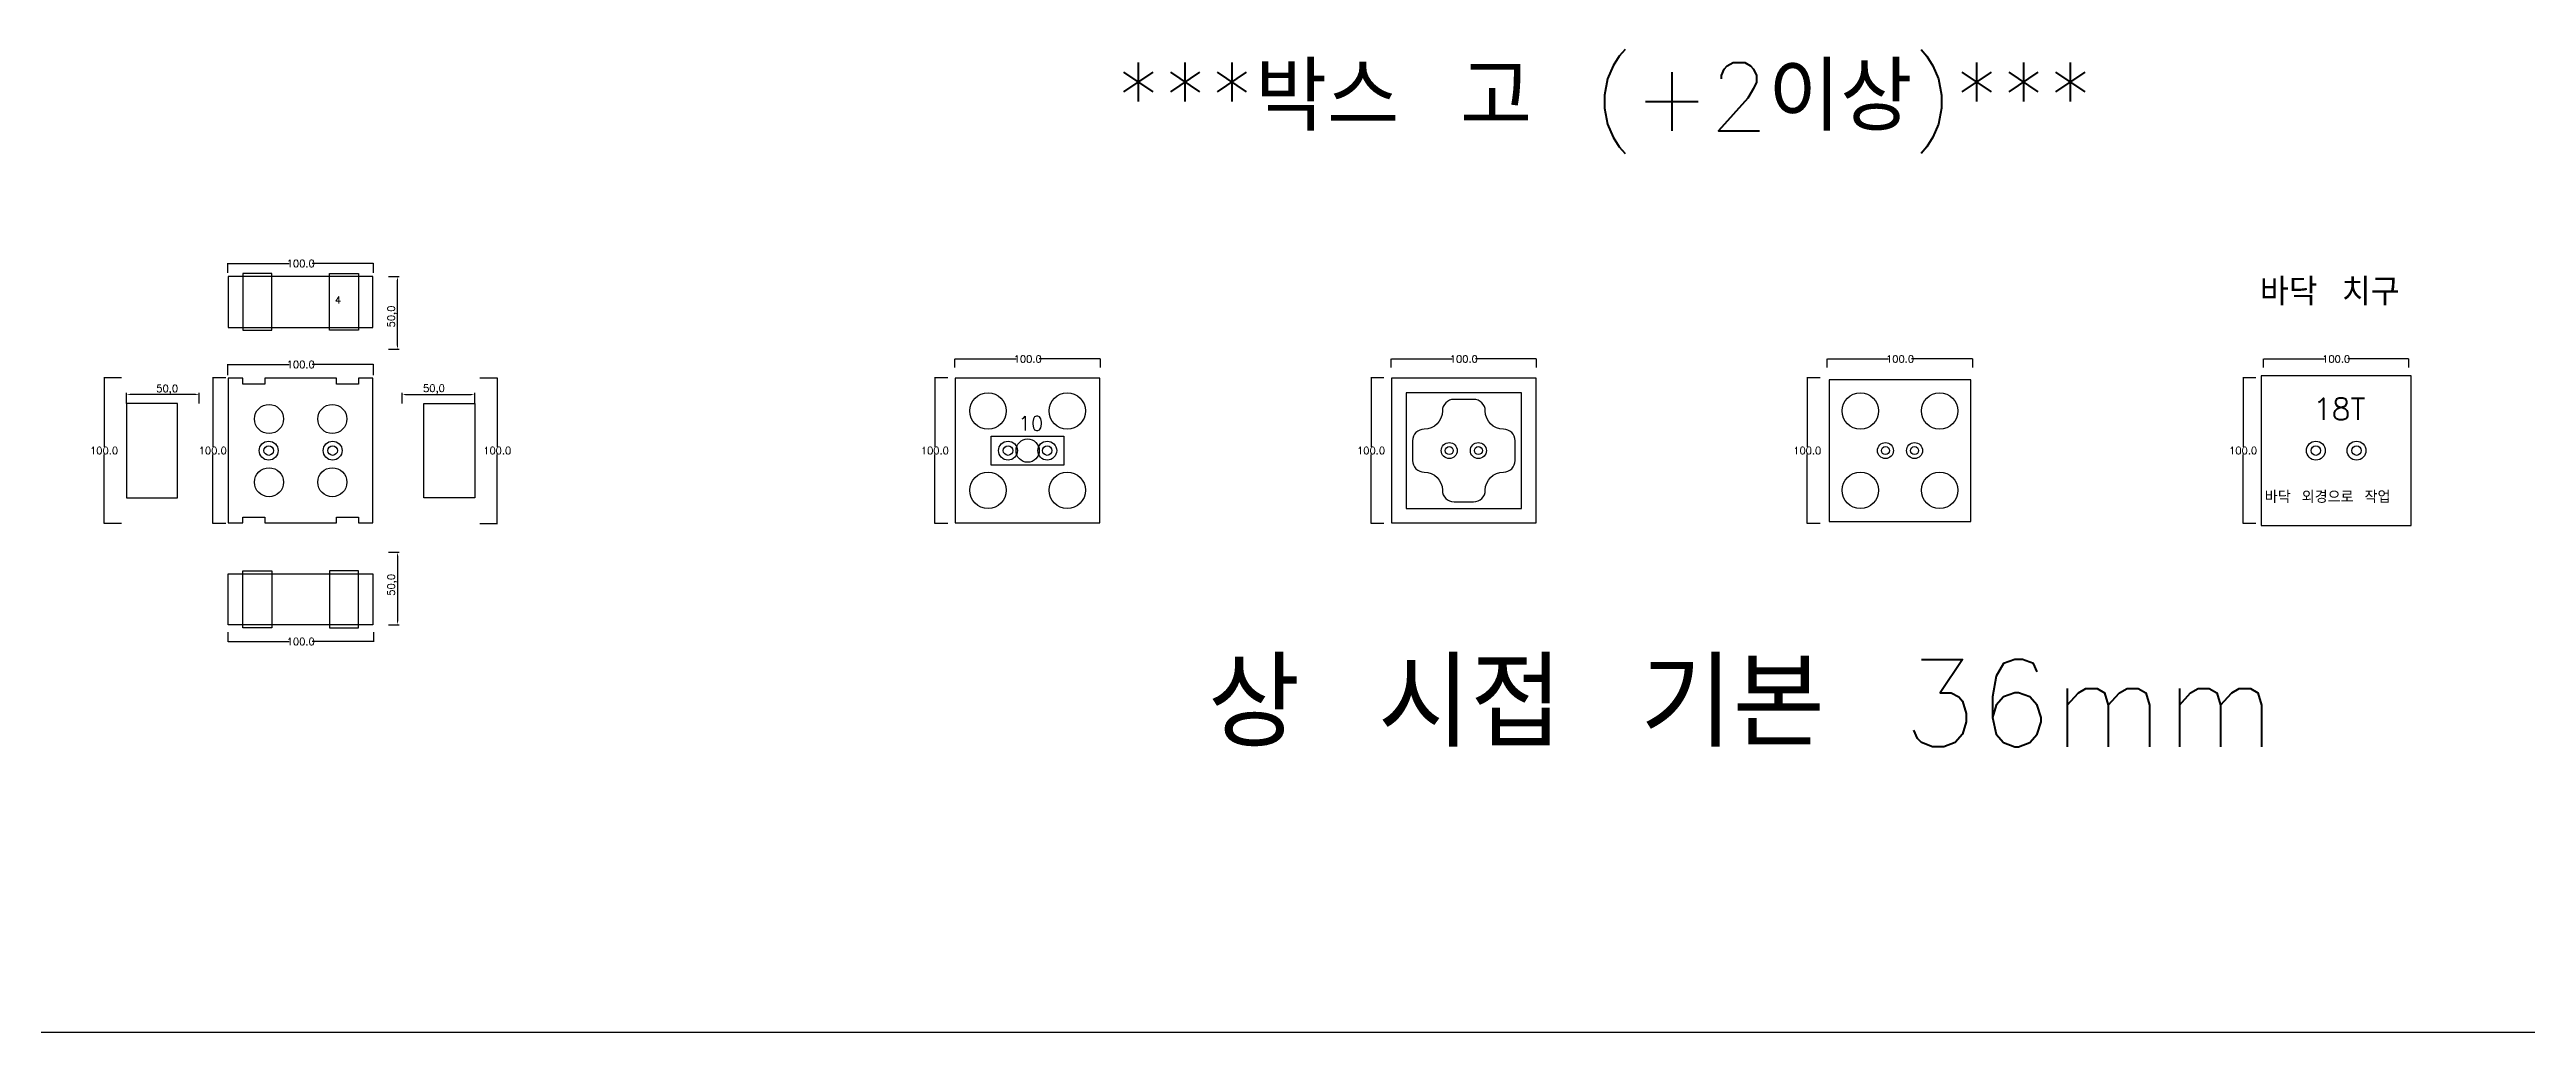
# Model space of a CAD drawing. Header units: millimetres. Extents: x 37110 to 56310, y -3510 to 5490.
# Drawn here: x 50437 to 52141, y 3690 to 4366 of the extents above; entities that cross this region are included whole.
import ezdxf

# ---------------------------------------------------------------- set-up
doc = ezdxf.new("R2010")
doc.units = ezdxf.units.MM
for name, color, linetype in [('TEXT', 3, 'Continuous'), ('볼트 구멍', 7, 'Continuous'), ('치구', 7, 'Continuous'), ('치수', 7, 'Continuous')]:
    doc.layers.add(name, color=color, linetype=linetype)
doc.styles.get("Standard").update_dxf_attribs({"font": 'txt.shx', "bigfont": 'whgtxt.shx'})
doc.dimstyles.new('ISO-25', dxfattribs={"dimtxt": 2.5, "dimasz": 2.5, "dimexe": 1.25, "dimexo": 0.625, "dimtad": 1, "dimtxsty": 'Standard', "dimcen": 2.5, "dimadec": 0, "dimazin": 0, "dimtfac": 1, "dimtmove": 0, "dimatfit": 3, "dimfxl": 0, "dimarcsym": 0})
doc.dimstyles.get("Standard").update_dxf_attribs({"dimtxt": 7, "dimasz": 0.18, "dimexe": 0.18, "dimexo": 0.0625, "dimgap": 0.09, "dimtad": 0, "dimtih": 1, "dimtoh": 1, "dimdec": 1, "dimzin": 0, "dimdsep": 46, "dimtxsty": 'Standard', "dimcen": 0.09, "dimadec": 0, "dimazin": 0, "dimtfac": 1, "dimtdec": 1, "dimtofl": 0, "dimtmove": 0, "dimatfit": 3, "dimfxl": 0, "dimtolj": 1, "dimtzin": 0, "dimarcsym": 0})

# ---------------------------------------------------------------- blocks, each defined once
blk = doc.blocks.new('*D1919')
at = {"layer": 'Defpoints', "color": 0, "linetype": 'Continuous'}
for p in [(51954.9, 4140), (51946, 4040), (51954.9, 4040)]:
    blk.add_point(p, dxfattribs=at)
at = {"layer": '치수', "color": 0, "linetype": 'Continuous', "lineweight": -2}
for p, q in [((51954.8, 4140), (51945.8, 4140)), ((51946, 4139.8), (51946, 4092.6)), ((51946, 4040.2), (51946, 4087.4)), ((51954.8, 4040), (51945.8, 4040))]:
    blk.add_line(p, q, dxfattribs=at)
at = {"layer": '치수', "color": 0, "linetype": 'Continuous'}
for points in [[(51945.9, 4139.8), (51946, 4139.8), (51946, 4140)], [(51945.9, 4040.2), (51946, 4040.2), (51946, 4040)]]:
    blk.add_solid(points, dxfattribs=at)
at = {"layer": '치수', "color": 0, "linetype": 'Continuous', "insert": (51946, 4090), "char_height": 5, "attachment_point": 5}
blk.add_mtext('\\A1;100.0', dxfattribs=at)
blk = doc.blocks.new('*D1938')
at = {"layer": 'Defpoints', "color": 0, "linetype": 'Continuous'}
for p in [(51960, 4147.1), (52060, 4153), (52060, 4147.1)]:
    blk.add_point(p, dxfattribs=at)
at = {"layer": '치수', "color": 0, "linetype": 'Continuous', "lineweight": -2}
for p, q in [((51960, 4147.2), (51960, 4153.2)), ((51960.2, 4153), (52002, 4153)), ((52059.8, 4153), (52018, 4153)), ((52060, 4147.2), (52060, 4153.2))]:
    blk.add_line(p, q, dxfattribs=at)
at = {"layer": '치수', "color": 0, "linetype": 'Continuous'}
for points in [[(51960.2, 4153), (51960.2, 4153), (51960, 4153)], [(52059.8, 4153), (52059.8, 4153), (52060, 4153)]]:
    blk.add_solid(points, dxfattribs=at)
at = {"layer": '치수', "color": 0, "linetype": 'Continuous', "insert": (52010, 4153), "char_height": 5, "attachment_point": 5}
blk.add_mtext('\\A1;100.0', dxfattribs=at)
blk = doc.blocks.new('*D2384')
at = {"layer": 'Defpoints', "color": 0}
for p in [(50669.7, 4209.7), (50676.6, 4209.7), (50669.7, 4159.7)]:
    blk.add_point(p, dxfattribs=at)
at = {"layer": '치수', "color": 0, "lineweight": -2}
for p, q in [((50670.3, 4209.7), (50677.8, 4209.7)), ((50676.6, 4162.2), (50676.6, 4207.2)), ((50670.3, 4159.7), (50677.8, 4159.7))]:
    blk.add_line(p, q, dxfattribs=at)
at = {"layer": '치수', "color": 0}
for points in [[(50676.2, 4207.2), (50677, 4207.2), (50676.6, 4209.7)], [(50676.2, 4162.2), (50677, 4162.2), (50676.6, 4159.7)]]:
    blk.add_solid(points, dxfattribs=at)
at = {"layer": '치수', "color": 0, "insert": (50673, 4182.2), "char_height": 5, "attachment_point": 5, "rotation": 90}
blk.add_mtext('50,0', dxfattribs=at)
blk = doc.blocks.new('*D2387')
at = {"layer": 'Defpoints', "color": 0}
for p in [(50729.7, 4128.6), (50679.7, 4121.8), (50729.7, 4121.8)]:
    blk.add_point(p, dxfattribs=at)
at = {"layer": '치수', "color": 0, "lineweight": -2}
for p, q in [((50679.7, 4122.4), (50679.7, 4129.8)), ((50682.2, 4128.6), (50727.2, 4128.6)), ((50729.7, 4122.4), (50729.7, 4129.8))]:
    blk.add_line(p, q, dxfattribs=at)
at = {"layer": '치수', "color": 0}
for points in [[(50682.2, 4129), (50682.2, 4128.2), (50679.7, 4128.6)], [(50727.2, 4129), (50727.2, 4128.2), (50729.7, 4128.6)]]:
    blk.add_solid(points, dxfattribs=at)
at = {"layer": '치수', "color": 0, "insert": (50701.7, 4132.1), "char_height": 5, "attachment_point": 5}
blk.add_mtext('50,0', dxfattribs=at)
blk = doc.blocks.new('*D2380')
at = {"layer": 'Defpoints', "color": 0}
for p in [(50490.2, 4128.5), (50490.2, 4121.8), (50540.2, 4121.7)]:
    blk.add_point(p, dxfattribs=at)
at = {"layer": '치수', "color": 0, "lineweight": -2}
for p, q in [((50490.2, 4122.4), (50490.2, 4129.7)), ((50537.7, 4128.5), (50492.7, 4128.5)), ((50540.2, 4122.3), (50540.2, 4129.7))]:
    blk.add_line(p, q, dxfattribs=at)
at = {"layer": '치수', "color": 0}
for points in [[(50492.7, 4128.9), (50492.7, 4128.1), (50490.2, 4128.5)], [(50537.7, 4128.9), (50537.7, 4128.1), (50540.2, 4128.5)]]:
    blk.add_solid(points, dxfattribs=at)
at = {"layer": '치수', "color": 0, "insert": (50518.2, 4132), "char_height": 5, "attachment_point": 5}
blk.add_mtext('50,0', dxfattribs=at)
blk = doc.blocks.new('*D2379')
at = {"layer": 'Defpoints', "color": 0, "linetype": 'Continuous'}
for p in [(50560, 4141.8), (50660, 4149.2), (50660, 4141.8)]:
    blk.add_point(p, dxfattribs=at)
at = {"layer": '치수', "color": 0, "linetype": 'Continuous', "lineweight": -2}
for p, q in [((50560, 4141.9), (50560, 4149.4)), ((50560.2, 4149.2), (50602, 4149.2)), ((50659.8, 4149.2), (50618, 4149.2)), ((50660, 4141.9), (50660, 4149.4))]:
    blk.add_line(p, q, dxfattribs=at)
at = {"layer": '치수', "color": 0, "linetype": 'Continuous'}
for points in [[(50560.2, 4149.3), (50560.2, 4149.2), (50560, 4149.2)], [(50659.8, 4149.3), (50659.8, 4149.2), (50660, 4149.2)]]:
    blk.add_solid(points, dxfattribs=at)
at = {"layer": '치수', "color": 0, "linetype": 'Continuous', "insert": (50610, 4149.2), "char_height": 5, "attachment_point": 5}
blk.add_mtext('\\A1;100.0', dxfattribs=at)
blk = doc.blocks.new('*D2383')
at = {"layer": 'Defpoints', "color": 0, "linetype": 'Continuous'}
for p in [(50560, 4212.2), (50660, 4218.6), (50660, 4212.2)]:
    blk.add_point(p, dxfattribs=at)
at = {"layer": '치수', "color": 0, "linetype": 'Continuous', "lineweight": -2}
for p, q in [((50560, 4212.2), (50560, 4218.8)), ((50560.2, 4218.6), (50602, 4218.6)), ((50659.8, 4218.6), (50618, 4218.6)), ((50660, 4212.2), (50660, 4218.8))]:
    blk.add_line(p, q, dxfattribs=at)
at = {"layer": '치수', "color": 0, "linetype": 'Continuous'}
for points in [[(50560.2, 4218.6), (50560.2, 4218.5), (50560, 4218.6)], [(50659.8, 4218.6), (50659.8, 4218.5), (50660, 4218.6)]]:
    blk.add_solid(points, dxfattribs=at)
at = {"layer": '치수', "color": 0, "linetype": 'Continuous', "insert": (50610, 4218.6), "char_height": 5, "attachment_point": 5}
blk.add_mtext('\\A1;100.0', dxfattribs=at)
blk = doc.blocks.new('*D2388')
at = {"layer": 'Defpoints', "color": 0}
for p in [(50669.7, 4020.2), (50669.7, 3970.2), (50676.6, 3970.2)]:
    blk.add_point(p, dxfattribs=at)
at = {"layer": '치수', "color": 0, "lineweight": -2}
for p, q in [((50670.3, 4020.2), (50677.8, 4020.2)), ((50676.6, 4017.7), (50676.6, 3972.7)), ((50670.3, 3970.2), (50677.8, 3970.2))]:
    blk.add_line(p, q, dxfattribs=at)
at = {"layer": '치수', "color": 0}
for points in [[(50676.2, 4017.7), (50677, 4017.7), (50676.6, 4020.2)], [(50676.2, 3972.7), (50677, 3972.7), (50676.6, 3970.2)]]:
    blk.add_solid(points, dxfattribs=at)
at = {"layer": '치수', "color": 0, "insert": (50673, 3997.7), "char_height": 5, "attachment_point": 5, "rotation": 90}
blk.add_mtext('50,0', dxfattribs=at)
blk = doc.blocks.new('*D2378')
at = {"layer": 'Defpoints', "color": 0, "linetype": 'Continuous'}
for p in [(50560, 3965.1), (50660, 3965.1), (50660, 3958.7)]:
    blk.add_point(p, dxfattribs=at)
at = {"layer": '치수', "color": 0, "linetype": 'Continuous', "lineweight": -2}
for p, q in [((50560, 3965.1), (50560, 3958.6)), ((50560.2, 3958.7), (50602, 3958.7)), ((50659.8, 3958.7), (50618, 3958.7)), ((50660, 3965.1), (50660, 3958.6))]:
    blk.add_line(p, q, dxfattribs=at)
at = {"layer": '치수', "color": 0, "linetype": 'Continuous'}
for points in [[(50560.2, 3958.8), (50560.2, 3958.7), (50560, 3958.7)], [(50659.8, 3958.8), (50659.8, 3958.7), (50660, 3958.7)]]:
    blk.add_solid(points, dxfattribs=at)
at = {"layer": '치수', "color": 0, "linetype": 'Continuous', "insert": (50610, 3958.7), "char_height": 5, "attachment_point": 5}
blk.add_mtext('\\A1;100.0', dxfattribs=at)
blk = doc.blocks.new('*D2389')
at = {"layer": 'Defpoints', "color": 0, "linetype": 'Continuous'}
for p in [(50733.1, 4140), (50733.1, 4040), (50745.2, 4040)]:
    blk.add_point(p, dxfattribs=at)
at = {"layer": '치수', "color": 0, "linetype": 'Continuous', "lineweight": -2}
for p, q in [((50733.2, 4140), (50745.4, 4140)), ((50745.2, 4139.8), (50745.2, 4092.6)), ((50745.2, 4040.2), (50745.2, 4087.4)), ((50733.2, 4040), (50745.4, 4040))]:
    blk.add_line(p, q, dxfattribs=at)
at = {"layer": '치수', "color": 0, "linetype": 'Continuous'}
for points in [[(50745.2, 4139.8), (50745.2, 4139.8), (50745.2, 4140)], [(50745.2, 4040.2), (50745.2, 4040.2), (50745.2, 4040)]]:
    blk.add_solid(points, dxfattribs=at)
at = {"layer": '치수', "color": 0, "linetype": 'Continuous', "insert": (50745.2, 4090), "char_height": 5, "attachment_point": 5}
blk.add_mtext('\\A1;100.0', dxfattribs=at)
blk = doc.blocks.new('*D2381')
at = {"layer": 'Defpoints', "color": 0, "linetype": 'Continuous'}
for p in [(50558.5, 4140), (50549.5, 4040), (50558.5, 4040)]:
    blk.add_point(p, dxfattribs=at)
at = {"layer": '치수', "color": 0, "linetype": 'Continuous', "lineweight": -2}
for p, q in [((50558.5, 4140), (50549.3, 4140)), ((50549.5, 4139.8), (50549.5, 4092.6)), ((50549.5, 4040.2), (50549.5, 4087.4)), ((50558.5, 4040), (50549.3, 4040))]:
    blk.add_line(p, q, dxfattribs=at)
at = {"layer": '치수', "color": 0, "linetype": 'Continuous'}
for points in [[(50549.4, 4139.8), (50549.5, 4139.8), (50549.5, 4140)], [(50549.4, 4040.2), (50549.5, 4040.2), (50549.5, 4040)]]:
    blk.add_solid(points, dxfattribs=at)
at = {"layer": '치수', "color": 0, "linetype": 'Continuous', "insert": (50549.5, 4090), "char_height": 5, "attachment_point": 5}
blk.add_mtext('\\A1;100.0', dxfattribs=at)
blk = doc.blocks.new('*D2382')
at = {"layer": 'Defpoints', "color": 0, "linetype": 'Continuous'}
for p in [(50486.9, 4140), (50474.8, 4040), (50486.9, 4040)]:
    blk.add_point(p, dxfattribs=at)
at = {"layer": '치수', "color": 0, "linetype": 'Continuous', "lineweight": -2}
for p, q in [((50486.8, 4140), (50474.6, 4140)), ((50474.8, 4139.8), (50474.8, 4092.6)), ((50474.8, 4040.2), (50474.8, 4087.4)), ((50486.8, 4040), (50474.6, 4040))]:
    blk.add_line(p, q, dxfattribs=at)
at = {"layer": '치수', "color": 0, "linetype": 'Continuous'}
for points in [[(50474.8, 4139.8), (50474.8, 4139.8), (50474.8, 4140)], [(50474.8, 4040.2), (50474.8, 4040.2), (50474.8, 4040)]]:
    blk.add_solid(points, dxfattribs=at)
at = {"layer": '치수', "color": 0, "linetype": 'Continuous', "insert": (50474.8, 4090), "char_height": 5, "attachment_point": 5}
blk.add_mtext('\\A1;100.0', dxfattribs=at)
blk = doc.blocks.new('*D2391')
at = {"layer": 'Defpoints', "color": 0, "linetype": 'Continuous'}
for p in [(51360, 4147.1), (51460, 4153), (51460, 4147.1)]:
    blk.add_point(p, dxfattribs=at)
at = {"layer": '치수', "color": 0, "linetype": 'Continuous', "lineweight": -2}
for p, q in [((51360, 4147.2), (51360, 4153.2)), ((51360.2, 4153), (51402, 4153)), ((51459.8, 4153), (51418, 4153)), ((51460, 4147.2), (51460, 4153.2))]:
    blk.add_line(p, q, dxfattribs=at)
at = {"layer": '치수', "color": 0, "linetype": 'Continuous'}
for points in [[(51360.2, 4153), (51360.2, 4153), (51360, 4153)], [(51459.8, 4153), (51459.8, 4153), (51460, 4153)]]:
    blk.add_solid(points, dxfattribs=at)
at = {"layer": '치수', "color": 0, "linetype": 'Continuous', "insert": (51410, 4153), "char_height": 5, "attachment_point": 5}
blk.add_mtext('\\A1;100.0', dxfattribs=at)
blk = doc.blocks.new('*D2386')
at = {"layer": 'Defpoints', "color": 0, "linetype": 'Continuous'}
for p in [(51060, 4147.1), (51160, 4153), (51160, 4147.1)]:
    blk.add_point(p, dxfattribs=at)
at = {"layer": '치수', "color": 0, "linetype": 'Continuous', "lineweight": -2}
for p, q in [((51060, 4147.2), (51060, 4153.2)), ((51060.2, 4153), (51102, 4153)), ((51159.8, 4153), (51118, 4153)), ((51160, 4147.2), (51160, 4153.2))]:
    blk.add_line(p, q, dxfattribs=at)
at = {"layer": '치수', "color": 0, "linetype": 'Continuous'}
for points in [[(51060.2, 4153), (51060.2, 4153), (51060, 4153)], [(51159.8, 4153), (51159.8, 4153), (51160, 4153)]]:
    blk.add_solid(points, dxfattribs=at)
at = {"layer": '치수', "color": 0, "linetype": 'Continuous', "insert": (51110, 4153), "char_height": 5, "attachment_point": 5}
blk.add_mtext('\\A1;100.0', dxfattribs=at)
blk = doc.blocks.new('*D2390')
at = {"layer": 'Defpoints', "color": 0, "linetype": 'Continuous'}
for p in [(51355.1, 4140), (51346.2, 4040), (51355.1, 4040)]:
    blk.add_point(p, dxfattribs=at)
at = {"layer": '치수', "color": 0, "linetype": 'Continuous', "lineweight": -2}
for p, q in [((51355, 4140), (51346, 4140)), ((51346.2, 4139.8), (51346.2, 4092.6)), ((51346.2, 4040.2), (51346.2, 4087.4)), ((51355, 4040), (51346, 4040))]:
    blk.add_line(p, q, dxfattribs=at)
at = {"layer": '치수', "color": 0, "linetype": 'Continuous'}
for points in [[(51346.2, 4139.8), (51346.2, 4139.8), (51346.2, 4140)], [(51346.2, 4040.2), (51346.2, 4040.2), (51346.2, 4040)]]:
    blk.add_solid(points, dxfattribs=at)
at = {"layer": '치수', "color": 0, "linetype": 'Continuous', "insert": (51346.2, 4090), "char_height": 5, "attachment_point": 5}
blk.add_mtext('\\A1;100.0', dxfattribs=at)
blk = doc.blocks.new('*D2385')
at = {"layer": 'Defpoints', "color": 0, "linetype": 'Continuous'}
for p in [(51055.1, 4140), (51046.2, 4040), (51055.1, 4040)]:
    blk.add_point(p, dxfattribs=at)
at = {"layer": '치수', "color": 0, "linetype": 'Continuous', "lineweight": -2}
for p, q in [((51055, 4140), (51046, 4140)), ((51046.2, 4139.8), (51046.2, 4092.6)), ((51046.2, 4040.2), (51046.2, 4087.4)), ((51055, 4040), (51046, 4040))]:
    blk.add_line(p, q, dxfattribs=at)
at = {"layer": '치수', "color": 0, "linetype": 'Continuous'}
for points in [[(51046.2, 4139.8), (51046.2, 4139.8), (51046.2, 4140)], [(51046.2, 4040.2), (51046.2, 4040.2), (51046.2, 4040)]]:
    blk.add_solid(points, dxfattribs=at)
at = {"layer": '치수', "color": 0, "linetype": 'Continuous', "insert": (51046.2, 4090), "char_height": 5, "attachment_point": 5}
blk.add_mtext('\\A1;100.0', dxfattribs=at)
blk = doc.blocks.new('*D2393')
at = {"layer": 'Defpoints', "color": 0, "linetype": 'Continuous'}
for p in [(51660, 4147.1), (51760, 4153), (51760, 4147.1)]:
    blk.add_point(p, dxfattribs=at)
at = {"layer": '치수', "color": 0, "linetype": 'Continuous', "lineweight": -2}
for p, q in [((51660, 4147.2), (51660, 4153.2)), ((51660.2, 4153), (51702, 4153)), ((51759.8, 4153), (51718, 4153)), ((51760, 4147.2), (51760, 4153.2))]:
    blk.add_line(p, q, dxfattribs=at)
at = {"layer": '치수', "color": 0, "linetype": 'Continuous'}
for points in [[(51660.2, 4153), (51660.2, 4153), (51660, 4153)], [(51759.8, 4153), (51759.8, 4153), (51760, 4153)]]:
    blk.add_solid(points, dxfattribs=at)
at = {"layer": '치수', "color": 0, "linetype": 'Continuous', "insert": (51710, 4153), "char_height": 5, "attachment_point": 5}
blk.add_mtext('\\A1;100.0', dxfattribs=at)
blk = doc.blocks.new('*D2392')
at = {"layer": 'Defpoints', "color": 0, "linetype": 'Continuous'}
for p in [(51655.1, 4140), (51646.2, 4040), (51655.1, 4040)]:
    blk.add_point(p, dxfattribs=at)
at = {"layer": '치수', "color": 0, "linetype": 'Continuous', "lineweight": -2}
for p, q in [((51655, 4140), (51646, 4140)), ((51646.2, 4139.8), (51646.2, 4092.6)), ((51646.2, 4040.2), (51646.2, 4087.4)), ((51655, 4040), (51646, 4040))]:
    blk.add_line(p, q, dxfattribs=at)
at = {"layer": '치수', "color": 0, "linetype": 'Continuous'}
for points in [[(51646.2, 4139.8), (51646.2, 4139.8), (51646.2, 4140)], [(51646.2, 4040.2), (51646.2, 4040.2), (51646.2, 4040)]]:
    blk.add_solid(points, dxfattribs=at)
at = {"layer": '치수', "color": 0, "linetype": 'Continuous', "insert": (51646.2, 4090), "char_height": 5, "attachment_point": 5}
blk.add_mtext('\\A1;100.0', dxfattribs=at)

msp = doc.modelspace()

# ---------------------------------------------------------------- linework, layer by layer
at = {"color": 6}
msp.add_line((56310, 3690), (37110, 3690), dxfattribs=at)
at = {"color": 0}
msp.add_lwpolyline([(51374.75, 4096.75), (51374.75, 4083.25, 0.41421356), (51382.75, 4075.25, -0.41421356), (51395.25, 4062.75, 0.41421356), (51403.25, 4054.75), (51416.75, 4054.75, 0.41421356), (51424.75, 4062.75, -0.41421356), (51437.25, 4075.25, 0.41421356), (51445.25, 4083.25), (51445.25, 4096.75, 0.41421356), (51437.25, 4104.75, -0.41421356), (51424.75, 4117.25, 0.41421356), (51416.75, 4125.25), (51403.25, 4125.25, 0.41421356), (51395.25, 4117.25, -0.41421356), (51382.75, 4104.75, 0.41421356)], format="xyb", close=True, dxfattribs=at)
for centre, radius in [((51082.75, 4117.25), 12.5), ((51137.25, 4117.25), 12.5), ((51682.75, 4117.25), 12.5), ((51737.25, 4117.25), 12.5), ((50588.25, 4111.75), 10), ((50631.75, 4111.75), 10), ((50588.25, 4068.25), 10), ((50631.75, 4068.25), 10), ((51082.75, 4062.75), 12.5), ((51137.25, 4062.75), 12.5), ((51682.75, 4062.75), 12.5), ((51737.25, 4062.75), 12.5)]:
    msp.add_circle(centre, radius, dxfattribs=at)
at = {"layer": '볼트 구멍', "color": 1}
msp.add_lwpolyline([(51085, 4100), (51135, 4100), (51135, 4080), (51085, 4080)], close=True, dxfattribs=at)
at = {"layer": '볼트 구멍', "color": 2}
for centre in [(50588, 4090), (50632, 4090)]:
    msp.add_circle(centre, 6.5, dxfattribs=at)
at = {"layer": '볼트 구멍', "color": 3}
for centre, radius in [((50588, 4090), 3.25), ((50632, 4090), 3.25), ((51096.5, 4090), 3.25), ((51110, 4090), 8), ((51123.5, 4090), 3.25), ((51400, 4090), 2.75), ((51420, 4090), 2.75), ((51700, 4090), 2.75), ((51720, 4090), 2.75), ((51996, 4090), 3.25), ((52024, 4090), 3.25)]:
    msp.add_circle(centre, radius, dxfattribs=at)
at = {"layer": '볼트 구멍', "color": 6}
for centre, radius in [((51096.5, 4090), 6.5), ((51123.5, 4090), 6.5), ((51400, 4090), 5.5), ((51420, 4090), 5.5), ((51700, 4090), 5.5), ((51720, 4090), 5.5), ((51996, 4090), 6.5), ((52024, 4090), 6.5)]:
    msp.add_circle(centre, radius, dxfattribs=at)
at = {"layer": '치구'}
for points in [[(50560.25, 4174.75), (50659.75, 4174.75), (50659.75, 4209.75), (50560.25, 4209.75)], [(50560.25, 4040.25), (50570.25, 4040.25), (50570.25, 4044.25), (50585.25, 4044.25), (50585.25, 4040.25), (50634.75, 4040.25), (50634.75, 4044.25), (50649.75, 4044.25), (50649.75, 4040.25), (50659.75, 4040.25), (50659.75, 4139.75), (50649.75, 4139.75), (50649.75, 4135.75), (50634.75, 4135.75), (50634.75, 4139.75), (50585.25, 4139.75), (50585.25, 4135.75), (50570.25, 4135.75), (50570.25, 4139.75), (50560.25, 4139.75)], [(51060.25, 4139.75), (51060.25, 4040.25), (51159.75, 4040.25), (51159.75, 4139.75)], [(51360.25, 4139.75), (51360.25, 4040.25), (51459.75, 4040.25), (51459.75, 4139.75)], [(51958.5, 4141.5), (51958.5, 4038.5), (52061.5, 4038.5), (52061.5, 4141.5)], [(51370.25, 4129.75), (51370.25, 4050.25), (51449.75, 4050.25), (51449.75, 4129.75)], [(51661.25, 4138.75), (51661.25, 4041.25), (51758.75, 4041.25), (51758.75, 4138.75)], [(50525.25, 4122.35), (50490.25, 4122.35), (50490.25, 4057.65), (50525.25, 4057.65)], [(50694.75, 4122.35), (50729.75, 4122.35), (50729.75, 4057.65), (50694.75, 4057.65)], [(50560.25, 4005.25), (50659.75, 4005.25), (50659.75, 3970.25), (50560.25, 3970.25)]]:
    msp.add_lwpolyline(points, close=True, dxfattribs=at)
at = {"layer": '치구', "color": 1}
for points in [[(50570.25, 4172.75), (50590.25, 4172.75), (50590.25, 4211.747), (50570.25, 4211.747)], [(50649.75, 4172.75), (50629.75, 4172.75), (50629.75, 4211.747), (50649.75, 4211.747)], [(50570.25, 4007.25), (50590.25, 4007.25), (50590.25, 3968.253), (50570.25, 3968.253)], [(50649.75, 4007.25), (50629.75, 4007.25), (50629.75, 3968.253), (50649.75, 3968.253)]]:
    msp.add_lwpolyline(points, close=True, dxfattribs=at)

# ---------------------------------------------------------------- texts
at = {"layer": 'TEXT', "color": 1, "linetype": 'Continuous'}
msp.add_text('***박스 고 (+2이상)***', height=46.875, dxfattribs=at).set_placement((51169.979, 4309.927))
at = {"layer": 'TEXT', "linetype": 'Continuous'}
for s, height, p in [('바닥 치구', 18.75, (51957.525, 4189.765)), ('바닥 외경으로 작업', 8.4375, (51960.878, 4053.987))]:
    msp.add_text(s, height=height, dxfattribs=at).set_placement(p)
at = {"layer": 'TEXT', "color": 1}
for s, height, p in [('4', 5, (50633.562, 4191.052)), ('18T', 15, (51994.087, 4111.116))]:
    msp.add_text(s, height=height, dxfattribs=at).set_placement(p)
at = {"layer": 'TEXT', "color": 3}
msp.add_text('상 시접 기본 36mm', height=60, dxfattribs=at).set_placement((51233.992, 3886.418))
at = {"layer": '볼트 구멍', "color": 1}
msp.add_text('10', height=10, dxfattribs=at).set_placement((51103.635, 4103.796))

# ---------------------------------------------------------------- dimensions: what is measured, and where the dimension line sits
at = {"layer": '치수', "color": 4, "linetype": 'Continuous'}
for base, p1, p2, picture, middle in [((50660, 4218.572), (50560, 4212.175), (50660, 4212.175), '*D2383', (50610, 4218.572)), ((50660, 3958.739), (50560, 3965.137), (50660, 3965.137), '*D2378', (50610, 3958.739))]:
    dim = msp.add_linear_dim(base=base, p1=p1, p2=p2, dimstyle='Standard', override={"dimtxt": 5}, dxfattribs=at)
    dim.commit()
    dim.dimension.update_dxf_attribs({"geometry": picture, "text_midpoint": middle, "dimtype": 160})
at = {"layer": '치수', "color": 4}
for base, p1, p2, angle, picture, middle in [((50676.577, 4209.75), (50669.68, 4159.75), (50669.68, 4209.75), 90, '*D2384', (50676.577, 4182.25)), ((50490.25, 4128.477), (50540.25, 4121.7), (50490.25, 4121.8), 180, '*D2380', (50518.25, 4128.477)), ((50676.577, 3970.25), (50669.68, 4020.25), (50669.68, 3970.25), 270, '*D2388', (50676.577, 3997.75))]:
    dim = msp.add_linear_dim(base=base, p1=p1, p2=p2, angle=angle, dimstyle='ISO-25', override={"dimtxt": 5, "dimdec": 1, "dimzin": 0, "dimtdec": 1}, dxfattribs=at)
    dim.commit()
    dim.dimension.update_dxf_attribs({"geometry": picture, "text_midpoint": middle, "dimtype": 160})
at = {"layer": '치수', "color": 4, "linetype": 'Continuous'}
for base, p1, p2, picture, middle in [((50474.782, 4040), (50486.852, 4140), (50486.852, 4040), '*D2382', (50474.782, 4090)), ((50549.47, 4040), (50558.54, 4140), (50558.54, 4040), '*D2381', (50549.47, 4090)), ((50745.218, 4040), (50733.148, 4140), (50733.148, 4040), '*D2389', (50745.218, 4090)), ((51046.204, 4040), (51055.109, 4140), (51055.109, 4040), '*D2385', (51046.204, 4090)), ((51346.204, 4040), (51355.109, 4140), (51355.109, 4040), '*D2390', (51346.204, 4090)), ((51646.204, 4040), (51655.109, 4140), (51655.109, 4040), '*D2392', (51646.204, 4090)), ((51945.954, 4040), (51954.859, 4140), (51954.859, 4040), '*D1919', (51945.954, 4090))]:
    dim = msp.add_linear_dim(base=base, p1=p1, p2=p2, angle=90, dimstyle='Standard', override={"dimtxt": 5}, dxfattribs=at)
    dim.commit()
    dim.dimension.update_dxf_attribs({"geometry": picture, "text_midpoint": middle})
for base, p1, p2, picture, middle in [((50660, 4149.222), (50560, 4141.825), (50660, 4141.825), '*D2379', (50610, 4149.222)), ((51160, 4152.99), (51060, 4147.107), (51160, 4147.107), '*D2386', (51110, 4152.99)), ((51460, 4152.99), (51360, 4147.107), (51460, 4147.107), '*D2391', (51410, 4152.99)), ((51760, 4152.99), (51660, 4147.107), (51760, 4147.107), '*D2393', (51710, 4152.99)), ((52060, 4152.99), (51960, 4147.107), (52060, 4147.107), '*D1938', (52010, 4152.99))]:
    dim = msp.add_linear_dim(base=base, p1=p1, p2=p2, dimstyle='Standard', override={"dimtxt": 5}, dxfattribs=at)
    dim.commit()
    dim.dimension.update_dxf_attribs({"geometry": picture, "text_midpoint": middle})
at = {"layer": '치수', "color": 4}
dim = msp.add_linear_dim(base=(50729.75, 4128.577), p1=(50679.75, 4121.8), p2=(50729.75, 4121.8), dimstyle='ISO-25', override={"dimtxt": 5, "dimdec": 1, "dimzin": 0, "dimtdec": 1}, dxfattribs=at)
dim.commit()
dim.dimension.update_dxf_attribs({"geometry": '*D2387', "text_midpoint": (50701.75, 4128.577), "dimtype": 160})

doc.saveas('drawing.dxf')
